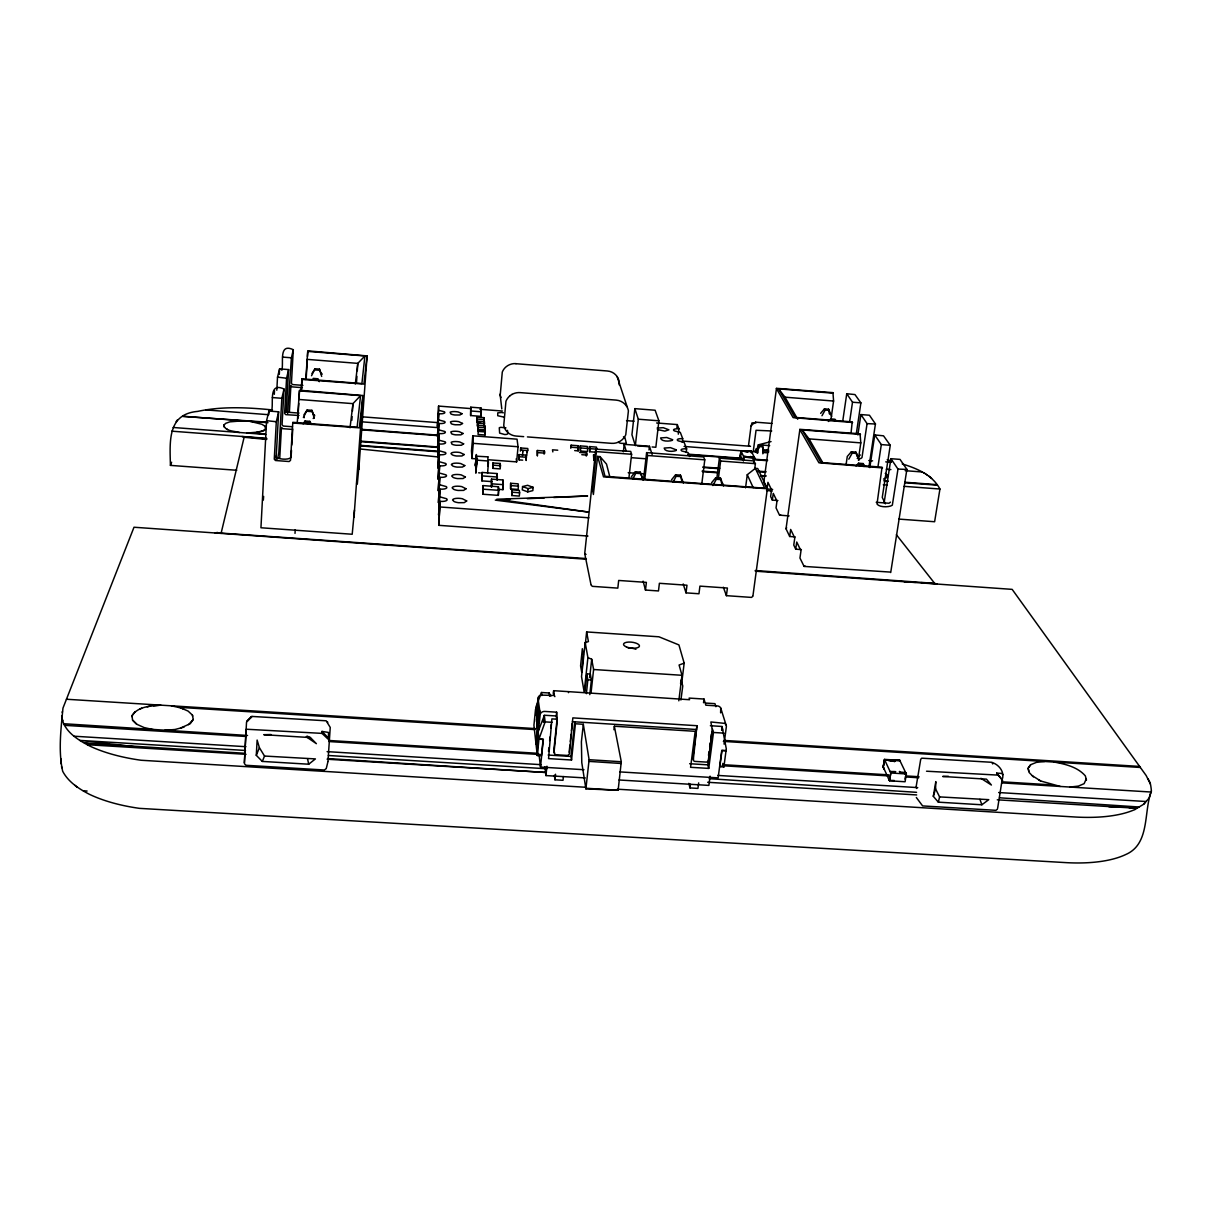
<?xml version="1.0" encoding="UTF-8"?>
<svg xmlns="http://www.w3.org/2000/svg" width="1212" height="1212" viewBox="0 0 1212 1212"><rect width="100%" height="100%" fill="white"/><g stroke="black" fill="none" stroke-linecap="round" stroke-linejoin="round"><path stroke-width="1.5" d="M305.788 379.492L307.712 351.404L364.918 355.964L361.903 383.522L301.94 378.826L301.515 390.703M753.409 458.454C755.243 462.12 753.303 453.591 753.94 459.893M754.182 459.651L754.409 458.727M536.886 718.474L537.158 715.489L536.871 720.428L537.446 715.05M753.894 459.212L753.531 456.697L753.788 459.151M538.037 719.352L537.825 723.443L537.052 716.247M537.992 726.791L538.158 724.731L537.143 724.17L537.961 727.7M537.795 722.867L538.219 721.398M753.864 458.378L753.425 457.53L754.046 459.636L753.47 457.772M537.658 716.55L537.431 714.671M537.264 725.215L537.492 724.246L536.022 744.032M554.884 696.642L553.217 693.249L553.642 690.688L554.354 695.461L540.461 695.097A4.303 3.939 -7.8 0 0 538.234 697.354L537.855 721.928L537.78 720.928M904.925 773.226L904.849 771.877L904.728 773.074M537.295 724.897L537.522 717.625M712.429 729.003L713.474 732.472L708.747 768.408L690.582 767.302L695.188 731.321L614.348 726.23L621.286 761.742L618.135 790.269L585.896 788.876L589.108 759.697L583.32 724.276L575.427 723.776L571.534 760.015L548.566 758.606L551.884 718.883L557.187 719.216M586.396 559.232L134.002 527.235L62.963 708.126C61.009 728.791 58.161 750.849 62.676 771.256C68.296 781.937 78.628 788.664 89.037 794.118A110.353 47.253 0.9 0 0 139.486 808.359L1065.712 862.611A106.807 43.253 11.9 0 0 1125.721 854.536C1150.324 843.991 1143.446 811.631 1151.4 790.997C1150.961 786.664 1150.703 782.255 1147.855 778.71M537.446 725.079L537.961 729.912M754.228 458.893L754.122 459.712L767.347 460.681M536.977 719.322L536.916 722.61L536.674 718.474M753.606 457.545L753.743 457.833M935.573 788.861L935.816 781.619L933.316 796.314L938.33 802.162L981.856 804.783L988.765 799.662L939.603 796.905L935.573 788.861L933.316 796.314M537.583 724.109L537.325 726.139L537.249 723.125L537.583 725.852L537.613 723.761L537.416 724.821M236.764 470.271L170.438 465.393C169.786 440.941 167.453 414.065 197.647 411.398C222.25 406.156 247.627 407.429 272.473 409.944M753.561 456.742L753.834 458.5M537.643 721.913L537.78 719.292L538.037 721.701M538.189 721.079L537.492 718.277M246.097 729.488L244.369 763.181L246.521 722.231L251.899 716.428L326.18 720.792L330.24 727.442L327.967 761.484M276.033 459.53L278.654 411.807L268.973 411.065L266.595 420.549L260.944 527.765L352.207 534.25L354.48 510.055M268.776 414.731L268.973 411.065M271.67 410.61C273.76 402.793 268.246 381.568 284.017 389.052L282.063 424.791L283.229 426.048L292.471 426.745M274.291 394.324L274.488 390.597M262.322 761.424L256.293 755.334L257.126 740.062L259.398 747.683L264.519 756.046L262.322 761.424L308.727 764.211L315.408 758.909L264.519 756.046M276.806 390.234L277.518 377.129L279.593 368.872L288.607 369.584L286.229 412.11M278.654 411.807L276.306 421.746L274.276 459.181L275.488 460.515L289.138 461.53L290.516 460.348L292.804 422.306L357.116 427.2L360.57 395.627L299.409 390.885L297.243 423.139M279.29 374.417L279.593 368.872M281.82 370.281C283.972 363.024 278.29 342.587 293.304 349.707L291.425 383.371L292.516 384.568L302.894 385.371M284.017 389.052L281.835 398.293L278.851 452.349L277.563 459.06M279.76 458.03L281.457 427.397L282.623 428.669L291.91 429.381M288.607 369.584L286.577 378.235L284.623 413.398L285.759 414.64L298.955 415.489M293.304 349.707L291.395 357.798L287.638 413.55M289.395 411.928L290.895 385.643L291.971 386.855L302.394 387.673M291.501 450.394L291.077 457.53C287.88 460.302 277.624 459.378 274.927 456.273M291.804 445.046L292.743 429.003M297.894 418.443L298.773 403.414M299.106 397.778L299.546 390.249L362.918 395.536L353.98 517.388L354.374 513.373M301.167 390.506L301.94 378.826M295.016 533.386L295.228 529.735M306.272 377.023L307.272 360.206M307.484 356.464L307.818 350.859L367.1 355.904L358.797 469.438L359.146 465.923M328.588 738.169L328.437 732.427L322.013 731.412L322.028 733.381L328.088 739.123L328.588 738.169L322.013 731.412M753.561 458.757L753.213 457.848M537.037 715.156L537.052 714.338L536.583 721.549L537.007 715.368M351.844 420.322L352.086 416.625M352.465 411.065L352.95 403.641L360.57 395.627M356.555 381.871L356.934 376.311M357.298 370.766L357.798 363.373L364.918 355.964M537.537 721.17L537.492 715.474L537.249 716.262M537.749 729.897L538.143 727.17M537.976 724.867L538.37 722.14L538.173 724.882M538.067 723.928C538.613 719.443 537.961 725.761 538.098 723.003L539.385 710.035L540.234 714.11L538.219 732.624M538.007 728.7L537.901 727.382L537.658 729.094M537.628 726.352L537.734 724.867M538.204 722.049L538.204 723.988M619.165 384.84L619.044 381.356A13.408 12.908 -17.9 0 0 618.635 379.659A13.18 12.696 -17.9 0 0 617.09 376.538A13.256 12.771 -17.9 0 0 607.394 370.993L515.933 363.706M475.392 465.408L476.377 454.515L475.392 465.529L475.619 462.802M438.714 413.762L437.502 436.335L438.714 413.762L441.168 413.807A6.227 1.727 4.9 0 0 444.349 411.777L438.653 410.292L438.577 406.081L470.529 408.565M438.88 423.549L437.638 446.531L438.88 423.549L441.365 423.579A6.318 1.773 4.8 0 0 444.607 421.488L438.82 419.973M263.337 500.086L263.64 496.405M438.577 406.081L437.365 426.457L438.653 410.292M439.047 433.623L437.79 457.06L439.047 433.623L441.562 433.654A6.424 1.833 4.8 0 0 444.849 431.487L438.986 429.942M439.214 444.031L437.941 467.908L439.214 444.031L441.774 444.046A6.514 1.894 4.8 0 0 445.122 441.819L439.153 440.214M439.395 454.758L438.108 479.119L439.395 454.758L442.001 454.788A6.621 1.954 4.8 0 0 445.395 452.47L439.335 450.834M439.577 465.847L438.274 490.693L439.577 465.847L442.228 465.878A6.742 2.015 4.8 0 0 445.668 463.469L439.517 461.787M439.759 477.301L438.441 502.647L439.759 477.301L442.456 477.331A6.848 2.076 4.8 0 0 445.971 474.846L439.698 473.119M439.956 489.148L438.608 515.024L439.956 489.148L442.698 489.163A6.969 2.151 4.8 0 0 446.258 486.588L439.895 484.815M440.092 496.92L446.577 498.738A7.09 2.227 4.7 0 1 442.956 501.42L440.168 501.404L438.744 525.326L587.956 536.052M476.558 464.151C478.043 449.561 474.059 492.784 476.831 461.53M438.744 525.326L440.168 501.404M475.528 466.953L476.074 459.666M470.756 407.187L470.62 415.549L480.922 416.337L481.315 411.792L480.997 407.989L470.756 407.187L470.62 415.549M488.724 459.787L516.63 461.878L518.054 446.743L517.039 439.183L472.771 435.805L471.483 450.849L471.968 458.53L477.558 458.954M471.968 458.53L473.286 443.35L472.771 435.805M484.058 417.655L483.967 422.594L484.058 417.655L477.255 417.125L477.149 422.064L480.558 422.321M477.149 422.064L477.255 417.125M477.573 421.17L477.452 426.139L477.573 421.17L484.406 421.7L484.315 426.669M477.876 425.26L477.77 430.275L484.679 430.805L484.936 427.76L484.77 425.791L477.876 425.26L477.77 430.275M478.195 429.412L478.089 434.472L485.042 435.002L485.3 431.942L485.133 429.942L478.195 429.412L478.346 431.411L485.3 431.942M476.634 456.212L475.983 470.817L476.634 456.212L487.921 456.848M480.997 407.989L480.922 416.337M484.149 424.715L484.406 421.7M484.77 425.791L484.679 430.805M485.133 429.942L485.042 435.002M497.162 480.346L497.117 473.574L482.073 472.453L481.906 480.876L491.981 481.618M481.906 480.876L482.073 472.453M488.375 460.848L487.906 466.378L488.284 460.818M488.466 462.393L487.557 473.331M483.088 485.603L482.921 494.238L498.329 495.375L498.783 490.33L498.42 486.724L483.088 485.603L482.921 494.238M487.785 464.544L487.906 456.894M498.041 489.315L502.95 489.663L502.904 479.952L491.527 479.104L491.36 487.239M492.966 462.954L492.875 468.362L500.162 468.908L500.465 465.711L500.223 463.499L492.966 462.954L492.875 468.362M491.663 487.163L491.527 479.104M537.855 720.564L537.961 719.686M496.678 478.498L497.117 473.574M499.935 466.696L500.223 463.499M498.42 486.724L498.329 495.375M502.904 479.952L502.95 489.663M510.646 483.285L510.616 488.89L518.1 489.436L518.403 486.163L518.115 483.83L510.646 483.285L510.616 488.89M511.797 489.86L511.767 495.526L519.312 496.087L519.63 492.784L519.327 490.405L511.797 489.86L511.767 495.526M724.064 744.123L726.336 726.927A4.333 3.924 -16.1 0 0 724.655 723.367L710.868 721.973L712.444 730.624L708.505 760.863L706.687 762.121L694.809 761.394A2.045 1.848 -14.5 0 1 693.309 759.727L696.945 725.715L572.837 717.883L569.367 754.046L567.625 755.455L555.49 754.728L553.975 752.758L557.262 720.852L556.656 712.186L544.733 711.429A4.363 3.984 -7.9 0 0 540.234 714.11L537.992 698.354L537.598 728.533L537.764 725.685M526.25 455.136L526.25 460.424L526.25 455.136L519.1 454.591L519.1 459.878L522.675 460.151M519.1 459.878L519.1 454.591M520.387 451.091L520.69 447.97L527.75 448.501L528.068 450.606L520.978 450.061L520.69 447.97M522.463 455.651L522.827 451.849M522.569 486.557L522.266 489.845L527.781 491.89L532.825 490.618L533.144 487.345L527.629 485.3L522.569 486.557L528.084 488.618L533.144 487.345M526.705 455.985L527.084 452.167M527.781 491.89L528.084 488.618M537.34 450.5L537.37 455.727L537.34 450.5L544.4 451.031L544.764 453.137L537.673 452.606M544.097 454.152L544.4 451.031M537.992 722.17L538.083 724.079M537.567 727.882L537.37 726.655M359.267 462.514L357.313 484.118L356.586 483.724M535.522 709.338L533.931 725.261L537.31 755.53L541.446 755.773L543.112 739.441L538.961 739.184L538.264 732.518M537.249 720.155L537.355 721.004M537.34 721.988L537.34 724.412M537.477 720.625L537.734 718.428M537.643 724.579L537.901 727.882L537.28 725.73M538.961 739.184L537.31 755.53L537.992 698.354L536.249 715.58L535.749 707.399L541.491 692.506L549.172 692.991L550.93 696.097M570.776 448.273L571.094 445.198L578.048 445.728L578.2 450.864L574.7 450.606M543.415 722.352L544.249 715.231L556.263 715.974L556.899 720.716L553.732 751.304L554.596 752.667M583.957 769.711L540.491 767.075L543.34 739.259L539.007 738.987L545.127 721.882L544.339 715.504L538.446 730.715M578.048 445.728L578.2 450.864M584.987 691.431L586.79 673.842L590.32 674.069L591.395 680.023L589.789 694.643M585.29 777.937L545.961 775.574L546.93 766.226M548.506 751.425L548.885 747.804M549.627 740.577L550.006 736.957M550.945 727.912L551.324 724.306M580.29 445.895L580.427 451.031L587.411 451.561L587.729 448.485L587.244 446.425L580.29 445.895L580.427 451.031M556.263 715.974L556.656 712.186M586.26 456.091L586.578 452.985L579.548 452.455M586.396 693.673L587.835 679.796L586.79 673.842M362.918 395.536L359.282 427.836L292.668 423.003M367.1 355.904L363.918 384.083L301.818 379.432M589.471 446.592L589.971 448.652L596.94 449.182L596.425 447.122L589.471 446.592L589.638 451.728L594.865 452.137M563.398 776.559L563.004 780.286L554.96 779.801L555.535 774.226M589.638 451.728L589.971 448.652M584.745 553.339L595.789 449.152L630.725 451.425L631.588 454.273L628.907 478.149M595.789 449.152L596.395 451.606L592.41 489.406L593.395 494.481L597.592 456.409L600.016 456.606L606.515 464.105L609.712 476.392M569.125 752.258L569.898 745.092M570.291 741.517L571.064 734.351M571.443 730.76L572.215 723.594M571.534 760.015L571.003 756.439L574.7 722.14M585.199 642.663L581.533 676.599L584.169 692.067L587.911 657.631L585.199 642.663L588.426 641.572L586.638 631.937L658.949 636.8L678.917 644.92L684.174 663.146L681.674 683.25M585.032 646.86L586.638 631.937M583.32 724.276L581.396 741.805L581.79 762.696L585.896 788.876M589.714 677.387L591.698 659.252L587.911 657.631M589.926 677.705L590.32 674.069M590.986 693.325L593.607 669.509L591.698 659.252M623.377 451.758L624.195 444.334L649.435 446.274L652.147 454.47M634.861 408.641L631.937 434.729L635.346 445.683L638.315 419.2L634.861 408.641L655.116 410.232L658.904 420.806L655.843 447.258L652.117 446.97M613.939 729.73L614.348 726.23M643.466 480.043L646.617 452.621L703.611 456.954L704.778 459.833L701.839 483.603M649.011 449.97L649.435 446.274M644.784 479.361L647.541 455.485L646.617 452.621M752.803 596.319L751.501 597.41L726.412 595.668L727.412 588.047L699.93 586.123L698.96 593.759L686.022 592.865L686.977 585.229L659.389 583.29L658.48 590.956L645.481 590.047L646.375 582.381L618.681 580.457L617.817 588.123L592.395 586.35L591.153 585.214M350.041 427.806L352.95 403.641L298.637 399.445M355.313 383.962L357.798 363.373L306.984 359.358M676.872 428.094L677.296 424.579L656.616 422.973M678.296 434.169L678.932 428.851L677.296 424.579M682.295 442.274L682.72 438.699L680.296 432.381L674.311 430.881A6.151 1.682 6.7 0 1 676.614 428.821L678.932 428.851M686.189 452.47L686.628 448.834L684.113 442.335L678.053 440.789A6.242 1.742 6.7 0 1 680.371 438.668L682.72 438.699M678.811 700.824L681.992 675.296L679.084 665.024L684.174 663.146M716.853 478.179L719.398 458.151L753.637 460.893L755.409 463.666L754.682 469.18M718.534 477.483L720.625 461.03L719.398 458.151M696.945 725.715L692.84 757.985L693.552 759.273M698.657 782.876L697.945 788.406L689.992 787.921L690.461 784.24M720.61 712.853L720.746 708.096A4.242 3.863 -16.2 0 0 717.368 705.929L705.838 705.187L704.005 699.051L689.113 698.082L689.567 699.718L568.731 691.658L568.458 692.658M703.521 702.733L704.005 699.051M754.091 461.605L754.576 457.909L751.501 451.5L740.911 450.697L740.653 457.227L740.168 456.288L741.017 450.819L751.485 451.334L741.017 450.819L740.199 456.197L741.683 459.424M743.41 460.802L743.895 457.106L740.911 450.697M762.969 451.47C763.348 434.638 755.485 457.894 756.121 448.713M680.917 700.021L682.765 685.962L681.099 680.008L680.568 683.644M748.546 445.349L751.061 426.109L752.091 424.897M708.505 755.364L708.975 751.819M709.671 746.516L710.141 742.971M710.838 737.669L711.308 734.124M708.747 768.408L707.747 764.833L712.202 730.806M745.547 487.845L747.274 474.71L755.334 468.347L757.727 468.529L767.363 488.739L752.955 595.743M751.319 452.864L751.501 451.5M710.096 776.15L708.868 785.406L618.999 779.983M721.822 730.048L722.155 726.473L710.368 725.73M721.655 730.169L722.094 726.745L726.291 748.804L723.882 766.969L719.822 766.711L721.973 750.546L726.049 750.789M766.242 487.3L763.818 482.224L776.483 388.325L832.947 392.643L833.583 401.036L830.796 420.549M777.907 500.526L772.347 500.117L773.271 493.375L776.983 501.071L776.044 507.889L779.513 515.145L789.103 515.903M795.254 536.901L789.679 536.492L786.027 528.796L786.664 527.765M786.027 528.796L799.89 429.336L860.05 433.79L860.808 442.88L858.46 458.742M789.679 536.492L790.663 529.447L794.769 537.946L793.769 545.067L795.723 549.172L801.39 549.581M795.723 549.172L796.738 542.022L800.981 550.809L799.95 558.035L804.086 566.413L890.275 572.079M537.416 726.458L537.613 725.155M537.84 728.957L538.128 727.033M842.779 420.867L846.749 393.733L854.96 394.567L860.884 402.869L856.308 433.851M849.567 422.246L852.506 402.217L846.749 393.733M846.188 463.923L847.279 456.469L851.369 451.743L855.839 452.091L859.156 459.893M851.036 433.229L852.203 421.867L794.966 417.398L778.589 388.855L833.326 393.203M537.795 725.443L537.492 727.306M857.884 434.957L860.899 414.565L869.443 415.231L875.473 423.988L867.065 423.624L860.899 414.565M867.065 423.624L861.974 457.606L860.656 458.621L857.217 458.363M868.959 466.878L875.443 423.882M869.807 467.62L874.761 434.941L883.518 435.82L890.259 445.289L882.26 497.435L885.411 503.844M877.927 466.953L881.321 444.592L874.761 434.941M860.49 434.441L802.147 429.912L820.857 462.529L882.048 467.181L877.018 504.025C879.321 507.51 889.335 507.434 892.335 505.177L897.971 469.074L890.911 458.697L900.031 459.393L906.924 469.423L897.971 469.074M884.139 502.677L890.911 458.697M890.714 572.549L906.894 469.302M884.442 759.394L883.215 767.014L884.184 769.196L883.139 767.105L884.654 759.712L899.758 760.075L900.077 760.924L884.654 759.712L883.215 767.014L889.563 780.801L905.076 781.755L906.349 774.044L899.774 760.348L884.442 759.394L890.805 773.089L889.563 780.801M902.258 463.923C916.833 468.408 932.407 474.786 939.936 489.027L934.619 521.736L898.759 519.084M743.32 460.681L743.926 457.015L754.606 457.833L753.561 463.029M61.236 759.076L60.767 763.621M904.728 773.226L904.879 772.362M62.221 712.459L62.403 711.383M585.199 787.239L141.153 760.257A111.201 45.45 1.2 0 1 90.279 746.289C77.871 739.941 63.024 731.048 61.66 715.716M997.612 808.389L1002.157 779.619C1005.112 771.953 998.718 764.302 991.492 762.272L921.726 758.182L920.711 759.318L916.045 787.285L916.711 788.482M309.863 421.367L309.605 422.715L304.803 422.352L305.06 420.988L309.863 421.367L311.56 424.458M314.211 418.246L311.893 410.323L307.166 409.959L303.924 414.883M317.483 379.917L317.695 378.75L313.211 378.386L312.999 379.568M321.665 376.432L319.468 369.115L315.059 368.766L312.014 373.432M303.379 417.473L307.166 409.959M311.529 375.705L315.059 368.766M894.335 780.513L889.26 780.407L890.881 772.998L906.424 773.953L904.97 779.028M768.741 451.894L767.226 449.561L766.999 451.197L762.696 450.864M221.054 533.432L244.127 437.259L242.127 436.471M326.392 768.029L327.861 761.954M938.33 802.162L939.603 796.905M905.122 773.938L905.485 773.165L904.788 773.877M1151.4 790.997L1149.158 798.026L1143.643 804.268L1134.947 809.48M170.438 465.393L171.619 462.242M536.462 713.535L537.734 710.202M256.293 755.334L259.398 747.683M820.645 413.353L824.433 408.868L828.629 409.202L831.674 416.428M711.595 482.755L715.686 477.786L720.489 478.134L723.534 485.967M671.569 479.77L675.599 474.771L680.417 475.134L681.614 480.27M631.391 476.755L635.361 471.756L640.194 472.119L642.451 477.755M848.809 459.166L852.218 453.106L851.369 451.743M821.978 415.731L825.175 410.05L824.433 408.868M715.686 477.786L716.307 479.27L712.898 485.557M762.848 453.803L763.09 447.273M673.054 482.194L676.129 476.271L675.599 474.771M632.694 479.179L635.8 473.241L635.361 471.756M250.945 717.61L251.899 716.428L246.854 721.292L251.278 716.974M767.363 488.739L603.515 476.861L597.592 456.409M997.415 809.116L995.931 810.328L922.605 805.919L916.333 797.496M756.697 450.046L757.606 449.288M860.308 454.97L859.02 456M890.441 502.147L889.047 503.253L876.215 502.298M859.005 459.393L858.369 460.181M1086.194 779.043L1084.119 783.664L1078.438 786.088L1070.151 787.058M303.136 423.806L305.06 420.988M171.331 705.823L180.8 707.884L188.133 711.111L192.45 715.141L193.223 719.504L190.299 723.67L180.618 728.018M193.223 719.504L188.542 724.64M313.893 417.716L313.181 418.519M176.119 421.67L177.331 419.988M326.073 768.772L324.301 769.999L246.142 765.302L244.536 763.878M1028.852 767.181L1030.7 764.696L1036.427 762.378L1044.608 761.484M1028.806 771.317L1028.124 768.15L1030.7 764.696M153.515 705.748L160.848 705.157C150.849 705.99 138.016 706.263 132.032 715.701L132.169 716.792M135.214 711.58L132.032 715.701L132.547 720.095L136.729 724.231L144.107 727.564L153.772 729.715M1143.643 804.268L1144.901 802.829M256.247 432.502L264.08 430.411L265.867 428.457L265.11 426.336L261.928 424.291L250.096 421.352M264.08 430.411L265.867 428.457L265.11 426.336M828.372 421.473L830.735 418.897L834.992 419.246L835.78 420.458M856.005 465.893L858.566 463.211L863.111 463.56L864.004 464.953L859.444 464.605L858.566 463.211M321.331 373.963L319.468 369.115M313.893 415.413L311.893 410.323M224.25 424.791L223.781 425.276C225.417 431.502 234.507 430.972 239.476 432.502M509.676 396.066L508.995 396.703A13.893 13.362 -7 0 0 506.737 399.687A14.12 13.605 -7 0 0 505.934 401.369L503.753 425.321A14.105 13.544 -6.8 0 0 504.525 427.866M721.579 483.255L720.489 478.134M829.356 413.853L828.629 409.202M1002.657 780.573L996.688 773.12L1001.567 773.438L1002.885 774.604M753.243 423.988L755.53 422.17L771.892 423.442M886.775 477.543L887.26 475.558M585.426 558.49L216.796 532.795M217.493 532.447L215.085 532.962M763.287 447.728C754.591 441.532 760.333 460.227 755.591 450.334M780.619 514.827L779.664 515.206M805.101 566.019L804.086 566.413M246.354 729.23L322.028 733.381M139.85 709.156L141.653 708.202M182.754 416.428L267.261 422.155M261.125 431.502L264.065 430.427M926.529 771.211L997.885 775.104M657.116 428.078L663.222 427.669L668.918 429.821L664.873 431.139L657.389 429.533M771.044 441.592L758.106 444.91L756.546 451.697L753.334 450.864L756.046 430.29L771.711 430.972M183.997 727.139L175.058 729.472L164.544 730.366M147.182 706.823L150.561 705.99M883.518 479.073L887.411 477.089L887.199 475.043L885.26 473.392M207.07 409.701L205.919 409.914L268.064 414.655M259.959 431.942L246.854 433.048M537.673 721.655L537.719 720.504M510.388 499.465L495.314 500.132L588.381 512.04L496.799 499.223L587.593 495.996L553.702 497.511M527.341 498.693L544.279 497.935M948.329 776.286L942.724 776.468L986.447 779.149L991.401 785.028L980.887 778.286M242.855 420.791L229.871 421.852L225.674 423.352L223.781 425.276L224.402 427.412M271.064 734.533L263.807 734.699L310.408 737.578L316.377 743.683L306.242 736.76M503.616 417.049L497.738 415.716L497.738 412.883L501.344 412.504A4.03 1.106 5.3 0 1 502.041 412.58M1108.889 806.753L1139.083 806.995L999.536 797.799M686.628 448.834L684.235 448.804A6.333 1.788 6.8 0 0 681.901 451.015L688.068 452.576L689.628 456.576M1129.417 808.192L1136.962 808.268L997.279 799.814M904.273 581.866L915.605 582.366M921.271 582.624L935.619 583.76M87.476 744.729L246.036 754.318M327.149 759.242L546.157 772.498L327.543 758.545M707.687 782.285L916.681 794.936M726.049 750.607L721.791 750.334L718.125 777.877L619.862 771.908M247.536 735.472L63.554 723.715M328.634 740.456L538.007 753.319M722.564 764.651L888.699 774.862M905.682 775.907L919.014 776.725M1001.96 781.816L1052.986 784.952M64.494 725.337L245.9 736.472M329.028 741.562L540.703 754.561M548.142 755.046L571.003 756.439M689.643 763.727L707.747 764.833M722.034 765.696L888.396 775.907M905.319 776.937L918.635 777.756M1001.688 782.861L1151.067 792.027M74.25 736.229L245.975 746.698M327.119 751.637L541.37 764.681M717.716 775.422L917.742 787.603M998.658 792.542L1146.067 801.511M245.506 750.47L79.765 740.396L137.865 747.137M328.376 755.5L546.854 768.772M617.332 789.194L1074.605 816.979A107.61 41.572 11.6 0 0 1134.947 809.495M83.325 790.785L87.097 791.027M572.428 721.67L696.461 729.503M545.127 721.882L552.339 722.337M713.474 732.472L724.079 733.139M537.961 722.534L537.552 721.988M66.448 699.248L535.613 728.609M723.943 740.411L1139.613 766.423M178.088 707.278L534.886 729.594M723.367 741.396L1140.356 767.469M589.108 759.697L621.286 761.742M244.657 753.273L84.522 743.062L88.279 743.486M586.108 788.254L618.135 790.269M593.607 669.509L681.992 675.296M587.835 679.796L591.395 680.023M553.642 690.688L568.731 691.658M705.596 703.051L714.944 703.657L715.883 706.702M589.077 761.394L621.256 763.484M709.126 778.665L916.56 792.33M755.243 570.519L934.649 583.351L896.365 534.719M755.318 571.185L1012.156 589.365L1146.128 775.483L1150.446 784.058M491.951 483.83L503.404 484.679M510.919 485.618L518.403 486.163M483.376 489.193L498.783 490.33M512.07 492.223L519.63 492.784M440.244 506.995L588.865 517.797M299.016 413.095L286.35 412.141L285.199 410.853M631.725 457.712L646.42 458.833M581.79 454.697L587.078 455.091L586.578 452.985M251.929 432.911L265.14 433.911M361.176 441.168L438.714 447.016M702.839 466.968L719.807 468.256M757.545 471.104L766.09 471.741M883.942 480.649L887.896 480.952M904.697 482.209L936.77 484.633M173.18 427.488L265.716 434.472M359.919 441.592L437.35 447.44M703.248 467.514L718.368 468.65M757.954 471.635L765.529 472.21M884.336 481.179L888.123 481.467M905.091 482.755L937.149 485.179M519.387 456.727L526.553 457.272M171.725 431.169L266.655 438.32M360.479 445.38L438.305 451.243M702.112 471.12L717.474 472.271M760.621 475.528L766.287 475.952M883.306 484.77L887.214 485.058M904.076 486.33L939.936 489.027M266.731 438.85L243.188 436.638M361.07 445.955L438.411 451.773M702.551 471.665L717.655 472.801M761.045 476.074L764.817 476.346M476.922 460.166L488.103 460.999M628.195 472.68L635.527 473.225M635.8 473.241L640.648 473.604L643.057 479.952M641.027 473.634L644.693 473.907M676.129 476.271L680.962 476.619L683.386 482.967M716.307 479.27L721.11 479.634M493.163 465.166L500.465 465.711M772.65 489.406L767.044 488.997L767.938 482.331L771.544 489.799L770.635 496.526L772.347 500.117M478.664 472.816L480.3 472.938M482.346 475.922L497.465 477.043M471.013 410.989L481.315 411.792M802.147 429.912L809.04 438.88L860.808 442.88M272.367 397.566L281.835 398.293M881.321 444.592L890.259 445.289M477.407 419.049L484.224 419.579M477.71 423.109L484.588 423.639M758.576 444.774L769.681 445.637M306.924 411.262L311.651 411.625M852.218 453.106L856.702 453.455M682.629 441.077L750.531 446.289M361.176 416.746L438.547 422.67M478.028 427.23L484.936 427.76M763.181 449.728L768.756 450.152M362.13 421.852L437.562 427.609M684.083 446.455L757.712 452.076M763.242 452.5L767.12 452.803M868.792 460.575L872.595 460.863M885.76 461.863L891.426 462.302M523.675 436.638L516.206 436.062A13.953 13.393 -6.7 0 1 508.449 433.017A14.105 13.544 -6.8 0 1 506.48 431.063L505.919 430.336A13.953 13.393 -6.7 0 1 504.556 427.927M527.417 436.911L611.499 443.334A13.862 13.241 -16.6 0 0 624.953 436.335A14.029 13.408 -16.6 0 0 625.771 434.684L628.407 410.898A14.059 13.468 -17.4 0 0 627.649 408.292L617.09 376.538M637.209 445.834L648.39 446.683M743.895 457.106L754.576 457.909M276.306 421.746L266.61 420.67M882.518 467.908L818.933 462.802L799.784 429.457M361.6 429.321L438.986 435.214M688.113 454.167L743.092 458.348M752.546 459.06L767.65 460.212M886.29 469.241L890.896 469.589M905.167 470.68L922.15 471.968M183.163 416.261L267.973 422.7M361.449 429.821L438.82 435.699M687.946 454.651L742.85 458.818M578.518 447.789L571.534 447.258L571.094 445.198M580.76 447.955L587.729 448.485M596.395 451.606L631.588 454.273M647.541 455.485L704.778 459.833M720.625 461.03L755.409 463.666M473.286 443.35L518.054 446.743M557.747 450.213L552.475 449.819L552.854 451.909M314.847 369.902L319.256 370.251M825.175 410.05L829.387 410.383M852.612 422.503L793.148 417.625L776.377 388.431M286.577 378.235L277.518 377.129M638.315 419.2L658.904 420.806M479.922 409.292L502.48 411.035M626.543 420.64L634.058 421.231M282.547 357.085L291.395 357.798M852.506 402.217L860.884 402.869M778.589 388.855L785.012 397.188L833.583 401.036M266.64 439.441L244.127 437.259M360.6 449.046L437.653 456.909M700.763 483.77L704.52 484.149M766.545 490.481L772.18 491.057M934.952 583.487L937.179 584.048M92.036 743.91L99.551 744.744M586.047 554.399L584.82 553.823M1054.258 762.075C1065.393 764.121 1077.559 766.984 1085.316 775.847L1086.482 780.104M1060.258 786.452L1040.653 780.982L1032.306 775.71M749.486 446.107L748.622 445.592M887.184 459.757L892.093 461.014M505.949 427.881L501.026 427.336A4.121 1.167 5.3 0 0 499.283 427.821L499.632 433.093L504.586 434.502A4.166 1.182 5.3 0 0 506.995 434.275L507.873 433.714L507.464 430.366M623.438 436.881L624.922 437.714L626.301 443.031A4.136 1.167 6.3 0 1 625.225 443.456L621.256 443.35A4.136 1.167 6.3 0 1 619.423 442.865L618.302 442.168M180.8 707.884L183.573 709.096M307 736.063L310.408 737.578M923.756 472.771L924.756 473.347M1038.608 779.816L1040.653 780.982M226.644 428.897L227.523 429.487M926.089 474.256L926.907 474.801M928.998 476.225L929.816 476.77M75.023 785.361L77.053 787.133M132.547 720.095L136.729 724.231M930.316 477.119L931.589 478.422M1033.381 776.831L1029.033 772.362L1028.124 768.15M992.098 762.56L992.734 763.969M755.53 422.17L756.061 422.791L752.001 422.882L751.061 426.109M996.688 773.12L1002.157 779.619M830.735 418.897L831.508 420.125M785.012 397.188L797.723 419.246M809.04 438.88L822.872 462.878M303.788 416.943L304.212 417.716M317.695 378.75L319.271 381.689M755.334 468.347L764.757 488.224L605 476.286L600.016 456.606M747.274 474.71L753.182 487.588M830.265 414.246L829.917 413.383M888.547 778.619L889.26 780.407M722.579 483.739L722.2 482.74M723.322 587.214L726.412 595.668M680.417 475.134L680.962 476.619M979.932 799.344L981.856 804.783M321.801 373.463L322.089 374.356M314.393 414.898L314.711 415.852M683.204 583.957L686.022 592.865M720.746 708.096L726.033 724.912M640.194 472.119L640.648 473.604M855.839 452.091L857.172 456.469M863.111 463.56L864.004 466.514M722.822 763.393L723.882 766.969M624.195 444.334L626.119 450.894M327.437 721.655L327.695 722.549M643.102 581.154L645.481 590.047M62.494 719.655L62.782 720.761M688.81 783.361L689.992 787.921M61.509 766.56L61.797 767.711M307.5 758.651L308.727 764.211M584.729 553.596L590.956 584.487M192.45 715.141L192.632 716.186M516.07 363.63A13.468 13.029 -6.5 0 0 505.889 366.978L505.192 367.645A13.302 12.862 -6.5 0 0 503.51 369.721A13.468 13.029 -6.5 0 0 502.283 372.099L500.223 395.036A13.438 12.953 -6.3 0 0 500.995 397.551M526.917 450.803L527.084 452.031M722.094 726.745L722.594 730.215M522.66 450.485L522.811 451.712M549.172 692.991L549.612 696.264M516.236 458.803L516.63 461.878M554.384 775.241L554.96 779.801M541.491 692.506L541.855 695.537M544.915 766.757L545.961 775.574M500.086 394.173L501.798 408.929M537.522 725.715L537.355 727.003L537.598 726.064M539.067 754.5L540.491 767.075M502.722 412.686A4.03 1.106 5.3 0 1 503.359 412.822M511.964 394.445A13.893 13.362 -7 0 1 520.175 392.627L616.196 400.112A13.923 13.332 -17.5 0 1 626.846 406.656M509.722 396.006A14.12 13.605 -7 0 1 512.04 394.37M628.074 647.981A8.014 2.985 6.7 0 1 635.906 649.284M536.628 719.822L536.749 719.049L536.628 719.822M583.336 654.328L581.73 672.372L580.593 665.873L582.336 648.708L583.336 654.328M593.607 454.682L593.789 459.909L593.607 454.682M743.623 456.363L747.607 456.803L743.623 456.363M754.303 457.182L750.092 456.606L754.303 457.182M466.681 500.95L464.241 502.632L458.651 502.707A6.787 2.136 4.9 0 1 454.015 501.48L452.576 500.011L453.152 499.223A7.06 2.227 4.9 0 1 462.363 498.738L466.681 500.95M466.029 488.769L463.635 490.39L458.136 490.451A6.666 2.06 4.9 0 1 453.576 489.254L452.152 487.83L452.727 487.072A6.954 2.151 4.9 0 1 461.787 486.618L466.029 488.769M465.393 476.983L463.045 478.543L457.636 478.588A6.56 2 4.9 0 1 453.152 477.422L451.758 476.058L452.318 475.316A6.833 2.076 4.9 0 1 461.227 474.892L465.393 476.983M464.787 465.575L462.469 467.075L457.151 467.12A6.439 1.924 4.9 0 1 452.743 465.984L451.379 464.65L451.924 463.938A6.727 2.015 4.9 0 1 460.696 463.545L464.787 465.575M464.196 454.53L461.923 455.985L456.682 456.015A6.348 1.863 5 0 1 452.349 454.909L451 453.621L451.546 452.94A6.621 1.939 5 0 1 460.166 452.576L464.196 454.53M463.635 443.85L461.378 445.258L456.227 445.274A6.242 1.803 5 0 1 451.97 444.198L451.182 442.274A6.514 1.879 5 0 1 459.666 441.941L463.635 443.85M463.09 433.487L460.863 434.85L455.803 434.866A6.151 1.757 5 0 1 451.606 433.805L450.819 431.942A6.408 1.833 5 0 1 459.181 431.639L463.09 433.487M462.545 423.458L460.363 424.761L455.379 424.776A6.06 1.697 5 0 1 451.243 423.745L450.47 421.943A6.318 1.773 5 0 1 458.712 421.64L462.545 423.458M890.229 771.605C897.334 772.302 897.834 771.226 890.229 771.605M462.03 413.716L459.878 414.989L454.954 414.989A5.969 1.651 5 0 1 450.894 413.974L450.137 412.231A6.211 1.712 5 0 1 458.242 411.959L462.03 413.716M905.758 772.559L899.91 772.392L899.501 771.514L899.91 772.392L905.728 772.741M676.341 449.91L676.054 450.561C672.812 451.834 664.479 451.849 664.176 448.076L670.448 447.622L676.341 449.91M672.569 439.714L672.281 440.35C669.1 441.577 660.919 441.607 660.601 437.926L666.782 437.502L672.569 439.714M894.789 761.484L884.654 759.712L894.789 761.484M747.88 451.879L741.017 450.819L747.88 451.879M626.407 646.92A8.014 2.969 6.7 0 0 639.345 646.435A8.014 2.969 6.7 0 0 628.725 642.057A8.014 2.969 6.7 0 0 626.407 646.92"/></g></svg>
